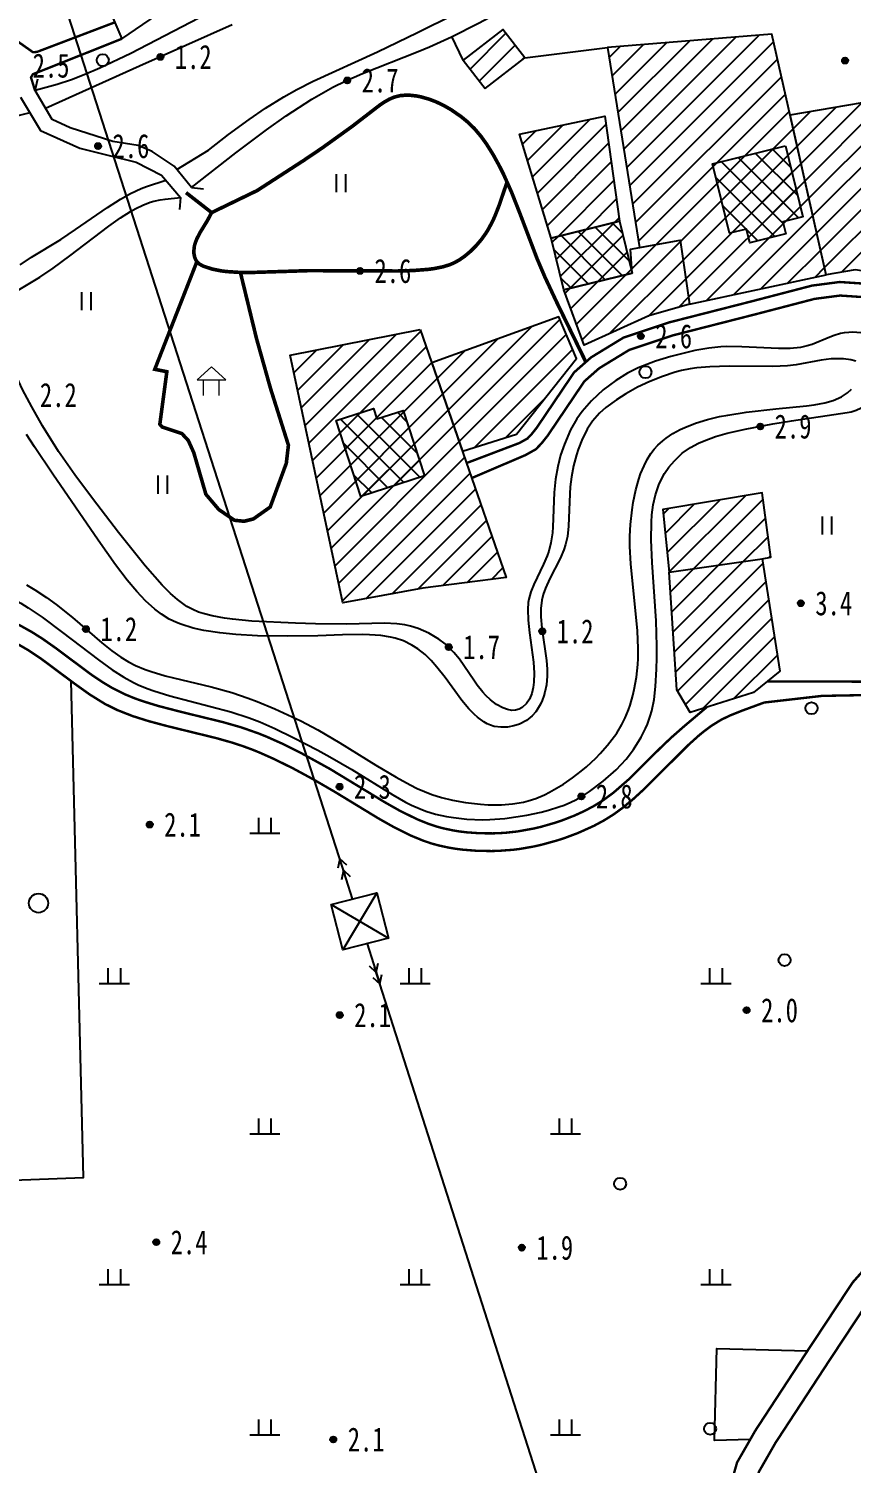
# Model space of a CAD drawing. Header units: metres. Extents: x 494039 to 619385, y 3351420 to 3402703.
# Drawn here: x 584770.3 to 584907.1, y 3395244.8 to 3395483.2 of the extents above; entities that cross this region are included whole.
import ezdxf
from ezdxf.enums import TextEntityAlignment as Align

# ---------------------------------------------------------------- set-up
doc = ezdxf.new("R2010")
doc.units = ezdxf.units.M
for name, pattern in [('2450', [0]), ('4410a', [0]), ('4430', [0]), ('8521', [0]), ('9610', [0])]:
    doc.linetypes.add(name, pattern=pattern)
for name, color, linetype in [('210100', 130, 'Continuous'), ('310300', 8, 'Continuous'), ('310500', 8, 'Continuous'), ('350205', 8, 'Continuous'), ('380202', 8, '2450'), ('420500', 8, 'Continuous'), ('430300', 8, 'Continuous'), ('440100', 8, 'Continuous'), ('440300', 8, '4430'), ('510301', 8, 'Continuous'), ('510303', 8, 'Continuous'), ('541000', 8, 'Continuous'), ('720100', 8, 'Continuous'), ('760201', 8, '8521'), ('810100', 8, '9610'), ('810302', 8, 'Continuous'), ('810501', 8, 'Continuous'), ('810600', 8, 'Continuous')]:
    doc.layers.add(name, color=color, linetype=linetype)
pattern_1 = [(45, (0, 0), (-1.767766953, 1.767766953), []), (135, (0, 0), (-1.767766953, -1.767766953), [])]
pattern_2 = [(45, (0, 0), (-1.767766953, 1.767766953), [])]

# ---------------------------------------------------------------- blocks, each defined once
blk = doc.blocks.new('gc100')
at = {"color": 0, "linetype": 'Continuous', "lineweight": 13, "flags": 128}
blk.add_lwpolyline([(-1.2, 1.3), (1.2, 1.3), (0, 2.4)], close=True, dxfattribs=at)
for points in [[(-0.65, 0), (-0.65, 1.3)], [(0.65, 0), (0.65, 1.3)]]:
    blk.add_lwpolyline(points, dxfattribs=at)
blk = doc.blocks.new('gc170')
at = {"linetype": 'Continuous'}
blk.add_circle((0, 0), 0.5, dxfattribs=at)
blk = doc.blocks.new('p_point')
for radius in [0.25, 0.2, 0.15, 0.1, 0.05]:
    blk.add_circle((0, 0), radius)
blk.add_point((0, 0))
blk = doc.blocks.new('ve')
at = {"color": 0, "linetype": 'Continuous'}
for p, q in [((-0.4, 1.5), (-0.4, 0)), ((0.4, 0), (0.4, 1.5))]:
    blk.add_line(p, q, dxfattribs=at)
blk = doc.blocks.new('v1')
blk.add_circle((0, 0), 0.8)
blk = doc.blocks.new('vm')
at = {"linetype": 'Continuous'}
for p, q in [((-0.5, 0), (-0.5, 1.3)), ((0.5, 1.3), (0.5, 0)), ((1.25, 0), (-1.25, 0))]:
    blk.add_line(p, q, dxfattribs=at)
blk = doc.blocks.new('gc013a')
at = {"linetype": 'Continuous'}
blk.add_line((0.5, 0), (4, 0), dxfattribs=at)
at = {"linetype": 'Continuous', "flags": 128}
for points in [[(2.31, -0.4), (3, 0), (2.31, 0.4)], [(3.31, -0.4), (4, 0), (3.31, 0.4)]]:
    blk.add_lwpolyline(points, dxfattribs=at)
blk = doc.blocks.new('1-3&1-4')
at = {"layer": '310300', "linetype": 'Continuous'}
h = blk.add_hatch(dxfattribs=at)
h.set_pattern_fill('ANSI31', color=8, scale=20, style=0)
h.set_pattern_definition(pattern_2)
h.paths.add_polyline_path([(584846.1974, 3395473.2443), (584852.7676, 3395478.3495), (584849.1326, 3395483.0276), (584842.5624, 3395477.9224)])
h = blk.add_hatch(dxfattribs=at)
h.set_pattern_fill('ANSI31', color=8, scale=20, style=0)
h.set_pattern_definition(pattern_2)
h.paths.add_polyline_path([(584871.8404, 3395446.8238), (584878.5932, 3395448.033), (584880.1845, 3395437.3771), (584902.8868, 3395442.2922), (584893.8528, 3395482.2558), (584866.5505, 3395480.0595)])
h = blk.add_hatch(dxfattribs=at)
h.set_pattern_fill('ANSI31', color=8, scale=20, style=0)
h.set_pattern_definition(pattern_2)
h.paths.add_polyline_path([(584911.2018, 3395471.3078), (584913.3858, 3395463.0148), (584917.4696, 3395451.1812), (584931.0509, 3395455.8682), (584933.913, 3395439.1002), (584907.6917, 3395443.1201), (584902.8868, 3395442.2922), (584896.8801, 3395468.8638)])
h = blk.add_hatch(dxfattribs=at)
h.set_pattern_fill('ANSI31', color=8, scale=20, style=0)
h.set_pattern_definition(pattern_2)
h.paths.add_polyline_path([(584868.5002, 3395451.1612), (584857.174, 3395448.3855), (584851.8937, 3395465.6419), (584866.0869, 3395468.6467)])
h = blk.add_hatch(dxfattribs=at)
h.set_pattern_fill('ANSI31', color=8, scale=20, style=0)
h.set_pattern_definition(pattern_2)
h.paths.add_polyline_path([(584859.2846, 3395439.7733), (584870.6108, 3395442.549), (584870.3421, 3395446.5555), (584878.5932, 3395448.033), (584880.1845, 3395437.3771), (584873.4245, 3395435.4564), (584862.6508, 3395430.5762)])
h = blk.add_hatch(dxfattribs=at)
h.set_pattern_fill('ANSI31', color=8, scale=20, style=0)
h.set_pattern_definition(pattern_2)
h.paths.add_polyline_path([(584837.3263, 3395427.6138), (584842.4191, 3395412.9544), (584851.3919, 3395415.7959), (584861.3652, 3395428.3443), (584858.4345, 3395435.2815)])
h = blk.add_hatch(dxfattribs=at)
h.set_pattern_fill('ANSI31', color=8, scale=20, style=0)
h.set_pattern_definition(pattern_2)
h.paths.add_polyline_path([(584835.3844, 3395433.2036), (584849.7162, 3395391.9497), (584835.8163, 3395390.2152), (584822.5688, 3395387.7301), (584813.7655, 3395428.9109)])
h = blk.add_hatch(dxfattribs=at)
h.set_pattern_fill('ANSI31', color=8, scale=20, style=0)
h.set_pattern_definition(pattern_2)
h.paths.add_polyline_path([(584876.7798, 3395392.8638), (584892.2293, 3395395.0534), (584893.6967, 3395395.373), (584892.2238, 3395406.015), (584875.7132, 3395403.2655)])
h = blk.add_hatch(dxfattribs=at)
h.set_pattern_fill('ANSI31', color=8, scale=20, style=0)
h.set_pattern_definition(pattern_2)
h.paths.add_polyline_path([(584892.2293, 3395395.0534), (584895.1845, 3395376.4116), (584890.8126, 3395372.8778), (584880.2511, 3395369.5335), (584878.0826, 3395373.2814), (584876.7798, 3395392.8638)])
at = {"layer": '310500', "linetype": 'Continuous'}
h = blk.add_hatch(dxfattribs=at)
h.set_pattern_fill('ANSI37', color=8, scale=20, style=0)
h.set_pattern_definition(pattern_1)
h.paths.add_polyline_path([(584896.0918, 3395463.7254), (584899.0072, 3395451.9242), (584895.6497, 3395451.0948), (584896.1493, 3395449.0725), (584890.1669, 3395447.5946), (584889.6081, 3395449.8564), (584886.8325, 3395449.1707), (584883.9763, 3395460.7324)])
h = blk.add_hatch(dxfattribs=at)
h.set_pattern_fill('ANSI37', color=8, scale=20, style=0)
h.set_pattern_definition(pattern_1)
h.paths.add_polyline_path([(584857.174, 3395448.3855), (584868.5002, 3395451.1612), (584870.6108, 3395442.549), (584859.2846, 3395439.7733)])
h = blk.add_hatch(dxfattribs=at)
h.set_pattern_fill('ANSI37', color=8, scale=20, style=0)
h.set_pattern_definition(pattern_1)
h.paths.add_polyline_path([(584836.1074, 3395408.8677), (584825.531, 3395405.4401), (584821.4384, 3395418.0683), (584827.6352, 3395420.0765), (584828.2076, 3395418.3102), (584832.5873, 3395419.7296)])
at = {"layer": '210100', "color": 141, "linetype": 'Continuous', "elevation": 1.3038, "flags": 128}
for points in [[(584804.1619, 3395483.7991), (584788.7652, 3395476.9437), (584773.1556, 3395469.9068)], [(584794.9483, 3395459.795), (584800.2174, 3395462.9919), (584803.5676, 3395465.5782), (584806.9546, 3395468.1021), (584809.6727, 3395469.9891), (584812.7156, 3395471.8689), (584814.892, 3395473.07), (584817.6195, 3395474.4243), (584828.3073, 3395479.3128), (584834.9631, 3395482.5203), (584841.0897, 3395485.5932)], [(584770.5423, 3395469.1868), (584764.7257, 3395467.7375)]]:
    blk.add_lwpolyline(points, dxfattribs=at)
at = {"layer": '210100', "color": 141, "linetype": 'Continuous', "flags": 128}
for points in [[(584769.988, 3395390.7555), (584771.3336, 3395389.9366), (584773.3132, 3395388.647), (584774.9167, 3395387.5048), (584777.6209, 3395385.3224), (584782.4964, 3395381.0985), (584784.1585, 3395379.7806), (584785.6295, 3395378.7422), (584786.9032, 3395377.9692), (584788.0933, 3395377.3674), (584789.6953, 3395376.7035), (584790.6825, 3395376.3541), (584793.0405, 3395375.6409), (584794.4126, 3395375.2785), (584800.6703, 3395373.7769), (584804.1132, 3395372.8394), (584806.8268, 3395371.9215), (584808.3114, 3395371.3571), (584811.2425, 3395370.1406), (584815.5572, 3395368.1355), (584818.3724, 3395366.6721), (584822.0627, 3395364.5167), (584828.0391, 3395360.7856), (584831.4319, 3395358.7573), (584833.7407, 3395357.5055), (584834.918, 3395356.9282), (584837.3395, 3395355.9157), (584838.9412, 3395355.4024), (584840.7646, 3395354.9535), (584842.9357, 3395354.5653), (584845.4463, 3395354.2856), (584846.7041, 3395354.2123), (584848.895, 3395354.2034), (584850.749, 3395354.3382), (584852.5646, 3395354.6388), (584853.3717, 3395354.8422), (584854.635, 3395355.2595), (584856.0718, 3395355.8681), (584856.8762, 3395356.2652), (584859.22, 3395357.631), (584860.7224, 3395358.6624), (584862.17, 3395359.7769), (584863.0298, 3395360.5028), (584864.5741, 3395361.9467), (584865.3084, 3395362.703), (584866.5603, 3395364.1186), (584868.0637, 3395366.115), (584868.9324, 3395367.5223), (584869.4944, 3395368.6235), (584870.0413, 3395369.9548), (584870.3085, 3395370.7365), (584870.7573, 3395372.3353), (584870.9862, 3395373.3528), (584871.3369, 3395375.4148), (584871.5523, 3395377.4935), (584871.6086, 3395378.5322), (584871.6276, 3395380.1949), (584871.502, 3395383.0876), (584870.4154, 3395394.2136), (584870.2609, 3395397.1357), (584870.2547, 3395398.8238), (584870.3503, 3395400.7761), (584870.6226, 3395403.2296), (584870.8189, 3395404.4503), (584871.2616, 3395406.5577), (584871.7521, 3395408.315), (584872.0415, 3395409.1692), (584872.6004, 3395410.5452), (584873.1277, 3395411.5924), (584873.7397, 3395412.5797), (584874.2638, 3395413.273), (584874.9127, 3395413.9801), (584875.7193, 3395414.7017), (584876.2604, 3395415.1196), (584877.4105, 3395415.8842), (584878.6279, 3395416.5575), (584879.3803, 3395416.9182), (584881.1309, 3395417.6185), (584883.1295, 3395418.2287), (584885.1529, 3395418.7028), (584886.5135, 3395418.9634), (584889.6057, 3395419.4375), (584894.508, 3395419.9975), (584899.5962, 3395420.502), (584900.8797, 3395420.6695), (584902.6631, 3395421.0018), (584904.0172, 3395421.3852), (584905.4242, 3395421.9938), (584906.4182, 3395422.649), (584907.1009, 3395423.2769)], [(584907.7891, 3395427.9019), (584906.9771, 3395428.1157), (584905.7811, 3395428.2902), (584904.4338, 3395428.3242), (584903.6822, 3395428.2802), (584902.0258, 3395428.0644), (584897.8774, 3395427.2975), (584896.4742, 3395427.1364), (584893.9877, 3395427.0074), (584886.7746, 3395427.0675), (584883.5193, 3395427.0038), (584881.3587, 3395426.8206), (584880.2835, 3395426.6639), (584878.8493, 3395426.3671), (584877.7782, 3395426.082), (584875.6574, 3395425.3813), (584873.5735, 3395424.5377), (584871.5409, 3395423.574), (584869.58, 3395422.4985), (584868.0217, 3395421.5132), (584866.2773, 3395420.2082), (584865.2158, 3395419.2488), (584864.0409, 3395417.9239), (584863.1666, 3395416.6109), (584862.2482, 3395414.7709), (584861.6667, 3395413.2538), (584861.3805, 3395412.362), (584860.902, 3395410.539), (584860.5474, 3395408.6816), (584860.3444, 3395407.0432), (584860.2615, 3395405.8463), (584860.0733, 3395400.5195), (584859.8663, 3395398.792), (584859.5728, 3395397.477), (584859.2724, 3395396.5648), (584858.6591, 3395395.1359), (584856.9443, 3395391.8041), (584856.2154, 3395390.2189), (584855.8326, 3395389.1468), (584855.5981, 3395388.1959), (584855.4415, 3395386.821), (584855.4466, 3395385.4192), (584855.6231, 3395383.519), (584856.3869, 3395378.1932), (584856.4931, 3395376.7319), (584856.4948, 3395375.5519), (584856.3712, 3395374.1084), (584856.1384, 3395372.8967), (584855.9721, 3395372.3039), (584855.6921, 3395371.5308), (584855.41, 3395370.9178), (584854.9136, 3395370.0692), (584854.6271, 3395369.6692), (584854.035, 3395368.9901), (584853.0643, 3395368.1939), (584851.9134, 3395367.5995), (584850.9788, 3395367.2966), (584849.9105, 3395367.104), (584848.8508, 3395367.0674), (584847.7173, 3395367.2245), (584847.1026, 3395367.4134), (584846.5184, 3395367.6656), (584845.961, 3395367.9738), (584844.9142, 3395368.7329), (584844.4191, 3395369.1724), (584843.4727, 3395370.1464), (584842.3495, 3395371.4981), (584839.5378, 3395375.3281), (584838.1923, 3395377.069), (584837.2426, 3395378.1589), (584836.2298, 3395379.158), (584834.9943, 3395380.1346), (584834.038, 3395380.7354), (584832.6037, 3395381.4249), (584831.2518, 3395381.8677), (584830.4672, 3395382.0519), (584828.8668, 3395382.3046), (584826.9591, 3395382.4494), (584825.8546, 3395382.4789), (584822.5036, 3395382.4246), (584818.3931, 3395382.266), (584813.3588, 3395382.199), (584808.3668, 3395382.2924), (584804.7636, 3395382.4896), (584802.0827, 3395382.7493), (584799.4292, 3395383.1571), (584797.6818, 3395383.5476), (584795.6109, 3395384.1953), (584794.9102, 3395384.4738), (584793.6768, 3395385.0592), (584792.3833, 3395385.8476), (584791.2803, 3395386.6816), (584789.7412, 3395388.0842), (584788.3051, 3395389.6204), (584786.7209, 3395391.5276), (584784.7799, 3395394.0917), (584781.8833, 3395398.1808), (584774.3379, 3395409.1154), (584771.2782, 3395413.6924), (584769.9498, 3395415.7519)], [(584768.8978, 3395443.9147), (584770.8064, 3395445.1772), (584775.7042, 3395448.1615), (584778.117, 3395449.785), (584783.4254, 3395453.4826), (584785.5982, 3395454.8559), (584787.2754, 3395455.7868), (584789.0142, 3395456.5905), (584789.906, 3395456.9308), (584793.1329, 3395458.0033)]]:
    blk.add_lwpolyline(points, dxfattribs=at)
at = {"layer": '310300', "color": 8, "linetype": 'Continuous', "flags": 128}
for points, elevation in [([(584846.1974, 3395473.2443), (584852.7676, 3395478.3495), (584849.1326, 3395483.0276), (584842.5624, 3395477.9224)], 6.6285), ([(584871.8404, 3395446.8238), (584878.5932, 3395448.033), (584880.1845, 3395437.3771), (584902.8868, 3395442.2922), (584893.8528, 3395482.2558), (584866.5505, 3395480.0595)], 5.3155), ([(584911.2018, 3395471.3078), (584913.3858, 3395463.0148), (584917.4696, 3395451.1812), (584931.0509, 3395455.8682), (584933.913, 3395439.1002), (584907.6917, 3395443.1201), (584902.8868, 3395442.2922), (584896.8801, 3395468.8638)], 5.3155), ([(584868.5002, 3395451.1612), (584857.174, 3395448.3855), (584851.8937, 3395465.6419), (584866.0869, 3395468.6467)], 5.3155), ([(584859.2846, 3395439.7733), (584870.6108, 3395442.549), (584870.3421, 3395446.5555), (584878.5932, 3395448.033), (584880.1845, 3395437.3771), (584873.4245, 3395435.4564), (584862.6508, 3395430.5762)], 5.3155), ([(584837.3263, 3395427.6138), (584842.4191, 3395412.9544), (584851.3919, 3395415.7959), (584861.3652, 3395428.3443), (584858.4345, 3395435.2815)], 5.3155), ([(584835.3844, 3395433.2036), (584849.7162, 3395391.9497), (584835.8163, 3395390.2152), (584822.5688, 3395387.7301), (584813.7655, 3395428.9109)], 5.3155), ([(584876.7798, 3395392.8638), (584892.2293, 3395395.0534), (584893.6967, 3395395.373), (584892.2238, 3395406.015), (584875.7132, 3395403.2655)], 5.2336), ([(584892.2293, 3395395.0534), (584895.1845, 3395376.4116), (584890.8126, 3395372.8778), (584880.2511, 3395369.5335), (584878.0826, 3395373.2814), (584876.7798, 3395392.8638)], 5.2336)]:
    blk.add_lwpolyline(points, close=True, dxfattribs=dict(at, elevation=elevation))
at = {"layer": '310500', "color": 8, "linetype": 'Continuous', "flags": 128}
for points, elevation in [([(584896.0918, 3395463.7254), (584899.0072, 3395451.9242), (584895.6497, 3395451.0948), (584896.1493, 3395449.0725), (584890.1669, 3395447.5946), (584889.6081, 3395449.8564), (584886.8325, 3395449.1707), (584883.9763, 3395460.7324)], 11.6411), ([(584836.1074, 3395408.8677), (584825.531, 3395405.4401), (584821.4384, 3395418.0683), (584827.6352, 3395420.0765), (584828.2076, 3395418.3102), (584832.5873, 3395419.7296)], 13.3311)]:
    blk.add_lwpolyline(points, close=True, dxfattribs=dict(at, elevation=elevation))
blk.add_lwpolyline([(584857.174, 3395448.3855), (584868.5002, 3395451.1612), (584870.6108, 3395442.549), (584859.2846, 3395439.7733)], close=True, dxfattribs=at)
at = {"layer": '380202', "color": 8, "linetype": '2450', "elevation": 6.1829, "flags": 128}
blk.add_lwpolyline([(584796.4428, 3395506.7763), (584792.764, 3395513.4097), (584775.6305, 3395505.3004), (584785.8171, 3395481.4925), (584803.4286, 3395493.5513), (584801.0956, 3395496.217)], dxfattribs=at)
at = {"layer": '420500', "color": 8, "linetype": 'Continuous', "const_width": 0.4, "elevation": 3.2243, "flags": 128}
for points in [[(584768.3423, 3395481.1697), (584771.0465, 3395479.2603), (584771.7179, 3395479.3139), (584784.6474, 3395484.2262)], [(584785.8171, 3395481.4925), (584771.0396, 3395475.6062), (584770.7163, 3395475.0689), (584771.384, 3395472.8934)]]:
    blk.add_lwpolyline(points, dxfattribs=at)
at = {"layer": '420500', "color": 8, "linetype": 'Continuous', "const_width": 0.4, "flags": 128}
for points in [[(584843.1046, 3395410.9812), (584851.8843, 3395414.3141), (584853.2287, 3395415.0622), (584853.889, 3395415.746), (584854.7818, 3395416.8738), (584860.9884, 3395426.0576), (584863.8156, 3395428.5532), (584869.2166, 3395431.846), (584876.8332, 3395434.3754), (584890.4648, 3395437.854), (584900.5153, 3395440.4734), (584905.1215, 3395441.0754), (584912.6049, 3395440.5724), (584922.7538, 3395438.8321)], [(584843.9683, 3395408.4949), (584852.8725, 3395412.2976), (584854.6104, 3395413.2647), (584855.5788, 3395414.2676), (584856.5926, 3395415.5481), (584862.6865, 3395424.5653), (584865.1516, 3395426.7412), (584870.1658, 3395429.7983), (584877.4646, 3395432.2221), (584891.0248, 3395435.6825), (584900.9451, 3395438.268), (584905.1923, 3395438.823), (584912.2953, 3395438.3456), (584918.4035, 3395437.0491), (584921.2797, 3395436.3707)], [(584917.8524, 3395377.9141), (584917.1879, 3395376.6936), (584916.6771, 3395376.1477), (584915.5235, 3395375.6211), (584909.8354, 3395374.6543), (584893.067, 3395374.7001)], [(584892.5745, 3395371.1889), (584902.19, 3395372.292), (584913.8018, 3395372.5099), (584916.0518, 3395370.763)], [(584887.017, 3395224.9664), (584886.0711, 3395235.0664), (584886.7952, 3395240.4272), (584888.0705, 3395244.9011), (584891.0909, 3395250.1737), (584899.7836, 3395263.465), (584907.2822, 3395274.8199), (584910.4287, 3395278.3583)], [(584890.6444, 3395225.4083), (584890.0051, 3395234.9341), (584890.6386, 3395239.6242), (584891.7059, 3395243.3685), (584894.4317, 3395248.1268), (584903.0564, 3395261.3142), (584910.3955, 3395272.4274), (584913.3553, 3395275.7559)]]:
    blk.add_lwpolyline(points, dxfattribs=at)
at = {"layer": '430300', "color": 8, "linetype": 'Continuous'}
for p, q in [((584771.384, 3395472.8934), (584771.8788, 3395474.8312)), ((584795.5714, 3395455.1191), (584795.4045, 3395453.1261)), ((584797.417, 3395456.7517), (584799.4062, 3395456.5444))]:
    blk.add_line(p, q, dxfattribs=at)
at = {"layer": '430300', "color": 8, "linetype": 'Continuous', "flags": 128}
for points in [[(584797.417, 3395456.7517), (584794.5226, 3395460.3197), (584790.8603, 3395462.7686), (584788.5261, 3395463.7452), (584784.3131, 3395464.4506), (584777.2029, 3395466.7148), (584774.25, 3395468.0619), (584771.384, 3395472.8934)], [(584768.9807, 3395471.7911), (584772.2981, 3395466.2588), (584778.8082, 3395463.3202), (584783.7193, 3395462.0746), (584788.2236, 3395461.0079), (584792.4155, 3395458.8518), (584795.5714, 3395455.1191)]]:
    blk.add_lwpolyline(points, dxfattribs=at)
at = {"layer": '440100', "color": 8, "linetype": '4410a', "const_width": 0.4, "flags": 128}
blk.add_lwpolyline([(584661.7469, 3395383.5002), (584678.7438, 3395386.1812), (584685.4313, 3395387.3464), (584692.1251, 3395388.4227), (584694.8063, 3395388.8003), (584698.8348, 3395389.2706), (584703.3122, 3395389.6153), (584707.7916, 3395389.7791), (584710.9334, 3395389.82), (584723.5356, 3395389.8296), (584736.361, 3395390.0929), (584741.8469, 3395390.1339), (584744.2784, 3395390.0986), (584747.9131, 3395389.9451), (584750.9257, 3395389.6851), (584753.9169, 3395389.2521), (584755.3911, 3395388.9554), (584757.5879, 3395388.4141), (584760.1268, 3395387.6565), (584761.5642, 3395387.1694), (584764.4036, 3395386.0854), (584765.8021, 3395385.4891), (584768.8819, 3395384.0074), (584770.8695, 3395382.8988), (584772.6329, 3395381.7839), (584774.808, 3395380.2531), (584780.6587, 3395375.8881), (584782.5601, 3395374.5998), (584784.2363, 3395373.5932), (584786.314, 3395372.5572), (584787.9816, 3395371.8765), (584789.2594, 3395371.4211), (584791.8682, 3395370.6176), (584795.8672, 3395369.5818), (584802.5891, 3395367.9409), (584805.679, 3395367.0563), (584808.6065, 3395366.0275), (584809.8891, 3395365.5084), (584812.4171, 3395364.3821), (584815.5219, 3395362.8432), (584820.3982, 3395360.1568), (584829.5265, 3395354.612), (584832.0028, 3395353.2145), (584834.8474, 3395351.8103), (584836.7949, 3395351.0202), (584838.1236, 3395350.5798), (584839.1533, 3395350.2985), (584840.9893, 3395349.9121), (584842.0542, 3395349.7464), (584843.1281, 3395349.6177), (584845.2955, 3395349.4645), (584847.4784, 3395349.4437), (584848.5716, 3395349.4822), (584849.664, 3395349.5537), (584851.5689, 3395349.7616), (584854.3036, 3395350.2539), (584855.5048, 3395350.5393), (584857.8739, 3395351.2229), (584859.0382, 3395351.6192), (584861.0359, 3395352.4002), (584862.6989, 3395353.1617), (584864.306, 3395354.0151), (584865.8444, 3395354.9709), (584867.5307, 3395356.2136), (584870.0237, 3395358.3862), (584875.1942, 3395363.5144), (584877.0634, 3395365.3013), (584879.229, 3395367.2087), (584883.0219, 3395370.4109)], dxfattribs=at)
at = {"layer": '440100', "color": 8, "linetype": 'Continuous', "const_width": 0.4, "flags": 128}
blk.add_lwpolyline([(584767.9705, 3395381.2091), (584770.1701, 3395379.9482), (584772.3984, 3395378.4686), (584778.0317, 3395374.2688), (584780.4631, 3395372.5352), (584782.9759, 3395370.976), (584785.0706, 3395369.9319), (584787.612, 3395368.9365), (584790.2351, 3395368.1068), (584793.3615, 3395367.2703), (584801.4964, 3395365.2792), (584804.1715, 3395364.5203), (584805.9263, 3395363.9467), (584807.5226, 3395363.3544), (584808.7829, 3395362.8415), (584811.2674, 3395361.7305), (584814.32, 3395360.2158), (584817.6276, 3395358.4272), (584821.1899, 3395356.3588), (584828.4506, 3395351.9378), (584831.0085, 3395350.4943), (584833.9449, 3395349.0378), (584835.9544, 3395348.2143), (584837.3251, 3395347.7536), (584838.4474, 3395347.4435), (584840.1614, 3395347.0722), (584841.3207, 3395346.8812), (584842.4904, 3395346.7315), (584844.853, 3395346.5467), (584847.2335, 3395346.5061), (584848.426, 3395346.539), (584850.8066, 3395346.7148), (584851.9911, 3395346.8611), (584854.282, 3395347.2626), (584855.5785, 3395347.5548), (584858.1387, 3395348.2611), (584859.3994, 3395348.6715), (584861.5671, 3395349.479), (584864.2633, 3395350.69), (584865.9871, 3395351.6164), (584867.6221, 3395352.6439), (584869.1132, 3395353.736), (584870.777, 3395355.116), (584872.6077, 3395356.7946), (584880.0507, 3395364.2079), (584881.7005, 3395365.6931), (584882.4865, 3395366.3408), (584883.841, 3395367.3466), (584885.4112, 3395368.3153), (584886.9279, 3395369.052), (584888.9379, 3395369.8491), (584892.5745, 3395371.1889)], dxfattribs=at)
at = {"layer": '440300', "color": 8, "linetype": '4430', "const_width": 0.6, "flags": 128}
for points in [[(584796.4846, 3395455.927), (584800.7399, 3395452.6046), (584808.3096, 3395456.2733), (584815.9999, 3395461.2489), (584819.0937, 3395463.3374), (584824.0881, 3395466.9293), (584828.7519, 3395470.5219), (584829.3206, 3395470.9056), (584830.2955, 3395471.4616), (584831.1068, 3395471.8034), (584832.0693, 3395472.0447), (584833.0789, 3395472.1292), (584833.6517, 3395472.1174), (584834.8099, 3395471.9865), (584835.5058, 3395471.8484), (584836.8784, 3395471.4605), (584838.0449, 3395471.0146), (584839.3233, 3395470.4051), (584840.5428, 3395469.7064), (584842.2621, 3395468.5133), (584843.3288, 3395467.6273), (584844.4394, 3395466.5418), (584845.5014, 3395465.2856), (584846.465, 3395463.9434), (584847.5637, 3395462.1796), (584848.6659, 3395460.1638), (584849.2263, 3395459.0412), (584850.5579, 3395456.0677), (584851.9794, 3395452.4593), (584854.8283, 3395444.9501), (584856.1318, 3395441.895), (584858.0942, 3395437.7047), (584862.9358, 3395427.7766)], [(584798.2897, 3395444.4523), (584791.2877, 3395426.5661), (584793.2965, 3395426.1657), (584792.1307, 3395417.4308), (584792.5164, 3395416.9795), (584795.7999, 3395415.8835), (584796.8607, 3395414.7339), (584797.7695, 3395412.7248), (584799.781, 3395405.8023), (584801.9314, 3395403.2606), (584804.5251, 3395401.4793), (584806.1328, 3395401.312), (584807.6799, 3395401.6988), (584810.4756, 3395403.6758), (584813.1518, 3395410.9525), (584813.5013, 3395413.9611), (584810.5345, 3395423.3527), (584808.2096, 3395431.6271), (584805.5215, 3395442.665)]]:
    blk.add_lwpolyline(points, dxfattribs=at)
at = {"layer": '440300', "color": 8, "linetype": '4430', "const_width": 0.6, "elevation": 3.0453, "flags": 128}
blk.add_lwpolyline([(584849.845, 3395457.717), (584848.5436, 3395453.8632), (584847.7999, 3395451.9796), (584847.4202, 3395451.1429), (584846.7313, 3395449.8421), (584846.2574, 3395449.0902), (584845.5658, 3395448.1209), (584844.6896, 3395447.0935), (584843.7301, 3395446.1423), (584842.8171, 3395445.3757), (584841.8505, 3395444.7046), (584840.9586, 3395444.2192), (584840.2727, 3395443.9344), (584839.2053, 3395443.6066), (584837.7299, 3395443.3078), (584836.7867, 3395443.1795), (584834.2923, 3395442.9834), (584831.5881, 3395442.904), (584816.9386, 3395442.9624), (584807.1942, 3395442.6511), (584805.407, 3395442.6683), (584803.2365, 3395442.8092), (584802.3256, 3395442.9257), (584800.8497, 3395443.2198), (584799.3425, 3395443.7151), (584798.7608, 3395444.027), (584798.3815, 3395444.3459), (584798.142, 3395444.6687), (584797.928, 3395445.1601), (584797.7994, 3395445.7991), (584797.7799, 3395446.1834), (584797.8709, 3395447.0336), (584797.9754, 3395447.4448), (584798.2757, 3395448.2457), (584798.8102, 3395449.282), (584800.052, 3395451.3139), (584800.7399, 3395452.6046)], dxfattribs=at)
at = {"layer": '510303', "color": 8, "linetype": 'Continuous'}
for p, q in [((584828.217, 3395339.5735), (584822.5289, 3395330.0732)), ((584820.6005, 3395337.6299), (584830.1454, 3395332.0168))]:
    blk.add_line(p, q, dxfattribs=at)
at = {"layer": '510303', "color": 8, "linetype": 'Continuous', "elevation": 3.254, "flags": 128}
blk.add_lwpolyline([(584820.6005, 3395337.6299), (584828.217, 3395339.5735), (584830.1454, 3395332.0168), (584822.5289, 3395330.0732)], close=True, dxfattribs=at)
at = {"layer": '541000', "color": 8, "linetype": 'Continuous'}
for p, q in [((584822.9217, 3395342.4385), (584756.8015, 3395547.8502)), ((584911.4104, 3395066.1408), (584827.8127, 3395327.2044))]:
    blk.add_line(p, q, dxfattribs=at)
at = {"layer": '760201', "color": 8, "linetype": '8521', "flags": 128}
for points in [[(584852.8837, 3395527.7301), (584853.3396, 3395523.7751), (584853.5379, 3395521.4711), (584853.5942, 3395520.0571), (584853.5626, 3395519.5951), (584853.4307, 3395518.9012), (584853.158, 3395518.189), (584852.7287, 3395517.435), (584852.21, 3395516.714), (584851.462, 3395515.8366), (584850.0114, 3395514.4583), (584849.3451, 3395513.9172), (584847.9508, 3395512.9039), (584845.9976, 3395511.6587), (584840.1581, 3395508.3396), (584836.6637, 3395506.2544), (584822.541, 3395497.3276), (584818.6076, 3395494.9561), (584815.8318, 3395493.3982), (584812.7733, 3395491.8209), (584810.5214, 3395490.7192), (584801.5124, 3395486.3965), (584787.3006, 3395479.074), (584782.1717, 3395476.6083), (584779.5644, 3395475.4878), (584777.4445, 3395474.6803), (584775.0821, 3395473.9229), (584771.384, 3395472.8934)], [(584658.7937, 3395385.9027), (584662.9267, 3395386.0161), (584665.1711, 3395386.2161), (584666.9675, 3395386.4851), (584669.2472, 3395386.9718), (584670.7573, 3395387.3577), (584681.2677, 3395390.4635), (584683.9131, 3395391.1518), (584686.0859, 3395391.6146), (584690.1498, 3395392.2973), (584704.6949, 3395394.291), (584707.2332, 3395394.7113), (584715.55, 3395396.2969), (584718.2336, 3395396.6803), (584720.7069, 3395396.8533), (584722.9677, 3395396.8096), (584725.8805, 3395396.5683), (584733.021, 3395395.691), (584736.279, 3395395.3769), (584738.2739, 3395395.2781), (584746.6122, 3395395.1353), (584749.0866, 3395394.9549), (584750.8367, 3395394.7052), (584752.766, 3395394.2808), (584755.0571, 3395393.6257), (584756.5733, 3395393.1275), (584759.5832, 3395392.03), (584762.561, 3395390.829), (584765.4919, 3395389.5249), (584767.6397, 3395388.4557), (584769.0343, 3395387.6798), (584770.2313, 3395386.9434), (584772.5573, 3395385.3588), (584775.9523, 3395382.8292), (584781.9317, 3395378.2648), (584784.2149, 3395376.6428), (584786.1659, 3395375.3909), (584787.7785, 3395374.4956), (584788.5488, 3395374.125), (584790.0076, 3395373.5176), (584791.1267, 3395373.1131), (584793.7942, 3395372.2838), (584803.9202, 3395369.619), (584806.9811, 3395368.6572), (584808.7781, 3395367.9705), (584811.2197, 3395366.899), (584814.3066, 3395365.3969), (584818.3693, 3395363.2697), (584820.3834, 3395362.1669), (584824.0389, 3395360.0653), (584830.8619, 3395355.8459), (584832.9851, 3395354.6481), (584833.9457, 3395354.1581), (584835.4157, 3395353.4947), (584836.3435, 3395353.142), (584837.9565, 3395352.6542), (584839.7961, 3395352.2455), (584840.9164, 3395352.0571), (584843.1802, 3395351.7971), (584845.7673, 3395351.7012), (584846.999, 3395351.7378), (584849.4577, 3395351.9388), (584853.1191, 3395352.4825), (584855.5255, 3395352.9908), (584856.7117, 3395353.2952), (584858.4599, 3395353.831), (584859.3159, 3395354.1429), (584860.4326, 3395354.6161), (584861.2793, 3395355.0365), (584862.7168, 3395355.8678), (584863.5158, 3395356.3879), (584865.8215, 3395358.1032), (584867.9769, 3395360.0172), (584869.6169, 3395361.7696), (584870.8397, 3395363.3703), (584872.1156, 3395365.4231), (584872.8413, 3395366.8519), (584873.1608, 3395367.582), (584873.6492, 3395368.9212), (584873.9037, 3395369.826), (584874.2738, 3395371.6692), (584874.5365, 3395373.86), (584874.7012, 3395376.7164), (584874.7396, 3395378.6356), (584874.737, 3395380.5614), (584874.6173, 3395384.7425), (584873.9789, 3395394.459), (584873.8124, 3395398.2346), (584873.8332, 3395401.1465), (584873.9114, 3395402.3835), (584874.1114, 3395404.0179), (584874.4897, 3395405.7303), (584875.1372, 3395407.5239), (584876.0199, 3395409.2333), (584876.7373, 3395410.301), (584877.6421, 3395411.3781), (584878.9651, 3395412.6119), (584880.3506, 3395413.5909), (584881.6844, 3395414.3022), (584882.6038, 3395414.7035), (584884.4964, 3395415.3779), (584886.4409, 3395415.9305), (584889.4214, 3395416.6181), (584893.9871, 3395417.4802), (584897.0884, 3395417.9999), (584906.3804, 3395419.3914), (584907.0259, 3395419.5172), (584907.8832, 3395419.7673), (584908.6833, 3395420.1865), (584909.032, 3395420.5006), (584909.2396, 3395420.779), (584909.4706, 3395421.2786), (584909.5712, 3395421.6255), (584909.7086, 3395422.47), (584909.9006, 3395424.7368), (584910.0983, 3395425.4826), (584910.3067, 3395425.9401), (584910.55, 3395426.2594), (584910.8645, 3395426.4567), (584912.3187, 3395426.7009), (584912.5798, 3395426.8392), (584912.7388, 3395427.0413), (584912.8452, 3395427.4059), (584912.8582, 3395427.7482), (584912.598, 3395429.0269), (584912.577, 3395429.4901), (584912.7467, 3395429.9297), (584913.1141, 3395430.3794), (584913.8217, 3395431.0795), (584914.2211, 3395431.583), (584914.4806, 3395432.0887), (584914.6149, 3395432.6224), (584914.5988, 3395433.1673), (584914.3867, 3395433.7409), (584914.2458, 3395433.9552), (584913.9435, 3395434.267), (584913.6466, 3395434.4357), (584913.4422, 3395434.4796), (584913.2613, 3395434.4691), (584912.8746, 3395434.3261), (584911.0959, 3395433.0892), (584910.7858, 3395432.9181), (584910.1883, 3395432.688), (584909.3426, 3395432.5911), (584907.2286, 3395432.7126), (584906.6162, 3395432.701), (584905.8932, 3395432.6284), (584905.2848, 3395432.5087), (584904.2085, 3395432.185), (584903.5004, 3395431.9156), (584900.5656, 3395430.7117), (584899.6984, 3395430.4446), (584898.5981, 3395430.2136), (584896.9189, 3395430.0347), (584894.9294, 3395430.0003), (584888.8736, 3395430.31), (584886.2779, 3395430.3425), (584885.3666, 3395430.2991), (584883.3531, 3395430.0832), (584881.0223, 3395429.6747), (584879.699, 3395429.3847), (584877.0742, 3395428.7052), (584874.4889, 3395427.8996), (584871.657, 3395426.8103), (584869.8421, 3395425.9296), (584867.8912, 3395424.7247), (584865.809, 3395423.1292), (584863.8823, 3395421.3483), (584862.2968, 3395419.5602), (584861.4161, 3395418.3358), (584860.3724, 3395416.4869), (584859.3601, 3395414.1309), (584858.7448, 3395412.2993), (584858.2522, 3395410.4298), (584857.8686, 3395408.2867), (584857.6761, 3395406.0674), (584857.4525, 3395400.3874), (584857.367, 3395399.4134), (584857.1189, 3395397.7313), (584856.7625, 3395396.3214), (584856.4858, 3395395.5413), (584855.8828, 3395394.1608), (584854.2689, 3395390.8283), (584853.7905, 3395389.601), (584853.4661, 3395388.3801), (584853.375, 3395387.8063), (584853.2873, 3395386.642), (584853.3342, 3395384.8639), (584853.5582, 3395382.758), (584854.2164, 3395377.9012), (584854.335, 3395376.0902), (584854.2977, 3395374.5963), (584854.1845, 3395373.6687), (584853.9571, 3395372.6942), (584853.5429, 3395371.7216), (584853.0757, 3395371.0436), (584852.3638, 3395370.3723), (584851.8663, 3395370.0826), (584851.2421, 3395369.9012), (584850.6137, 3395369.8872), (584849.8994, 3395370.0221), (584849.1173, 3395370.313), (584848.1044, 3395370.8748), (584847.0721, 3395371.6571), (584846.3392, 3395372.3542), (584845.8317, 3395372.9093), (584844.8972, 3395374.0798), (584844.3156, 3395374.8905), (584841.9223, 3395378.3715), (584840.9996, 3395379.5241), (584840.1494, 3395380.412), (584839.5503, 3395380.9377), (584838.5166, 3395381.7041), (584836.8343, 3395382.6901), (584835.0434, 3395383.4736), (584833.8097, 3395383.8674), (584832.8755, 3395384.082), (584831.4965, 3395384.2698), (584829.4847, 3395384.352), (584823.1585, 3395384.1885), (584818.0254, 3395384.2486), (584814.7003, 3395384.3535), (584807.4396, 3395384.7239), (584804.2209, 3395385.0188), (584802.8961, 3395385.1941), (584800.8173, 3395385.5757), (584799.3083, 3395385.9765), (584798.5761, 3395386.2265), (584797.6296, 3395386.6244), (584796.6273, 3395387.1703), (584795.0805, 3395388.2887), (584793.9167, 3395389.3195), (584792.533, 3395390.7082), (584789.7077, 3395393.8976), (584785.2407, 3395399.449), (584780.9142, 3395405.0818), (584777.9883, 3395409.0256), (584775.2933, 3395412.9011), (584772.6328, 3395417.1964), (584770.8453, 3395420.3381), (584769.3303, 3395423.2257), (584768.6987, 3395424.5356), (584767.8228, 3395426.546), (584767.0187, 3395428.8078), (584766.5594, 3395430.5618), (584766.3839, 3395431.453), (584766.1938, 3395432.8831), (584766.1478, 3395433.5952), (584766.1401, 3395434.3019), (584766.2348, 3395435.5182), (584766.4479, 3395436.5304), (584766.6715, 3395437.1841), (584766.9438, 3395437.767), (584767.3891, 3395438.48), (584767.9303, 3395439.1216), (584768.6058, 3395439.6985), (584772.1964, 3395441.8761), (584774.4209, 3395443.3822), (584777.1838, 3395445.4026), (584783.6596, 3395450.3766), (584785.5846, 3395451.7379), (584787.2713, 3395452.8059), (584788.133, 3395453.2895), (584789.3073, 3395453.8634), (584790.5188, 3395454.3331), (584791.1419, 3395454.5189), (584792.182, 3395454.7391), (584793.0011, 3395454.8529), (584795.5714, 3395455.1191)]]:
    blk.add_lwpolyline(points, dxfattribs=at)
at = {"layer": '760201', "color": 8, "linetype": '8521', "elevation": 2.908, "flags": 128}
blk.add_lwpolyline([(584797.417, 3395456.7517), (584804.7699, 3395462.5287), (584809.8434, 3395466.3369), (584813.1498, 3395468.6788), (584817.3817, 3395471.4434), (584819.6987, 3395472.8056), (584820.878, 3395473.4457), (584823.0207, 3395474.5018), (584825.8169, 3395475.7129), (584835.0812, 3395479.3611), (584836.9307, 3395480.1579), (584840.59, 3395481.8407), (584845.104, 3395484.071), (584850.8729, 3395487.153), (584852.619, 3395488.1494), (584855.6277, 3395489.9671), (584857.279, 3395491.0383), (584859.5587, 3395492.6218), (584861.0503, 3395493.719), (584863.9709, 3395496.0003), (584866.4553, 3395498.089), (584868.5225, 3395499.955), (584870.5169, 3395501.9061), (584872.107, 3395503.6142), (584873.3188, 3395505.0485), (584874.8234, 3395507.0734), (584876.224, 3395509.3331), (584877.0266, 3395510.9002), (584877.6945, 3395512.5035), (584878.2451, 3395514.3398), (584878.468, 3395515.578), (584878.4929, 3395516.0017)], dxfattribs=at)
at = {"layer": '810100', "color": 8, "linetype": '9610', "elevation": 3.6542, "flags": 128}
for points in [[(584842.5624, 3395477.9224), (584840.6725, 3395481.8822)], [(584852.7676, 3395478.3495), (584866.5505, 3395480.0595)]]:
    blk.add_lwpolyline(points, dxfattribs=at)
at = {"layer": '810100', "color": 8, "linetype": '9610', "flags": 128}
for points in [[(584767.912, 3395202.2918), (584763.314, 3395291.6628), (584779.434, 3395292.241), (584777.3909, 3395374.8042)], [(584890.2469, 3395248.7004), (584884.304, 3395248.557), (584884.6992, 3395263.8262), (584899.7836, 3395263.465)]]:
    blk.add_lwpolyline(points, dxfattribs=at)
at = {"layer": '350205', "color": 8, "linetype": 'Continuous', "xscale": 2, "yscale": 2}
blk.add_blockref('gc100', (584800.7086, 3395422.1989, 6.6285), dxfattribs=at)
at = {"layer": '510301', "color": 8, "linetype": 'Continuous', "xscale": 2, "yscale": 2}
for p in [(584782.6412, 3395477.9471, 3.3654), (584872.8402, 3395426.087, 2.4743), (584900.4327, 3395370.2373, 3.215), (584895.9657, 3395328.3914, 2.787), (584868.6247, 3395291.2253, 2.8056), (584883.5802, 3395250.5035, 2.9329)]:
    blk.add_blockref('gc170', p, dxfattribs=at)
at = {"layer": '541000', "color": 8, "linetype": 'Continuous', "xscale": 2, "yscale": 2}
for p, rotation in [((584824.4823, 3395337.5904), 107.8429218982029), ((584826.2594, 3395332.0553), 287.7560798425292)]:
    blk.add_blockref('gc013a', p, dxfattribs=dict(at, rotation=rotation))
at = {"layer": '720100', "color": 8, "linetype": 'Continuous', "xscale": 2, "yscale": 2, "zscale": 2}
for p in [(584792.2201, 3395478.4807, 1.2), (584906.0187, 3395477.8725, 3.8109), (584823.2723, 3395474.5796, 2.6634), (584781.8648, 3395463.6686, 2.6286), (584825.4038, 3395442.9176, 2.6188), (584872.0724, 3395432.0629, 2.63), (584891.9157, 3395417.0657, 2.8794), (584898.6698, 3395387.6882, 3.3505), (584779.8534, 3395383.3965, 1.2), (584855.688, 3395383.0297, 1.2), (584840.1494, 3395380.412, 1.7193), (584821.9993, 3395357.1912, 2.2517), (584862.1934, 3395355.5874, 2.79), (584790.4506, 3395350.9052, 2.1281), (584822.0302, 3395319.2545, 2.055), (584889.6606, 3395320.0585, 1.9947), (584791.5338, 3395281.5052, 2.3794), (584852.2983, 3395280.5957, 1.9135), (584820.96, 3395248.7218, 2.0833)]:
    blk.add_blockref('p_point', p, dxfattribs=at)
at = {"layer": '810302', "color": 8, "linetype": 'Continuous', "xscale": 2, "yscale": 2}
for p in [(584809.567, 3395349.444), (584784.567, 3395324.444), (584834.567, 3395324.444), (584884.567, 3395324.444), (584809.567, 3395299.444), (584859.567, 3395299.444), (584784.567, 3395274.444), (584834.567, 3395274.444), (584884.567, 3395274.444), (584809.567, 3395249.444), (584859.567, 3395249.444)]:
    blk.add_blockref('vm', p, dxfattribs=at)
at = {"layer": '810501', "color": 8, "linetype": 'Continuous', "xscale": 2, "yscale": 2}
blk.add_blockref('v1', (584771.9691, 3395337.8539), dxfattribs=at)
at = {"layer": '810600', "color": 8, "linetype": 'Continuous', "xscale": 2, "yscale": 2}
for p in [(584822.2166, 3395456.0018, 3.5681), (584779.9366, 3395436.4072, 3.5681), (584792.6, 3395405.8922, 3.5681), (584903.0014, 3395399.1047, 3.5681)]:
    blk.add_blockref('ve', p, dxfattribs=at)
at = {"layer": '720100', "color": 8, "width": 0.75}
for s, p in [('2.5', (584770.9974, 3395477.0425, 2.4963)), ('1.2', (584794.6201, 3395478.4807, 1.2)), ('2.7', (584825.6723, 3395474.5796, 2.6634)), ('2.6', (584784.2648, 3395463.6686, 2.6286)), ('2.6', (584827.8038, 3395442.9176, 2.6188)), ('2.6', (584874.4724, 3395432.0629, 2.63)), ('2.2', (584772.2, 3395422.3033, 2.1902)), ('2.9', (584894.3157, 3395417.0657, 2.8794)), ('3.4', (584901.0698, 3395387.6882, 3.3505)), ('1.2', (584782.2534, 3395383.3965, 1.2)), ('1.2', (584858.088, 3395383.0297, 1.2)), ('1.7', (584842.5494, 3395380.412, 1.7193)), ('2.3', (584824.3993, 3395357.1912, 2.2517)), ('2.8', (584864.5934, 3395355.5874, 2.79)), ('2.1', (584792.8506, 3395350.9052, 2.1281)), ('2.0', (584892.0606, 3395320.0585, 1.9947)), ('2.1', (584824.4302, 3395319.2545, 2.055)), ('2.4', (584793.9338, 3395281.5052, 2.3794)), ('1.9', (584854.6983, 3395280.5957, 1.9135)), ('2.1', (584823.36, 3395248.7218, 2.0833))]:
    blk.add_text(s, height=4, dxfattribs=at).set_placement(p, align=Align.MIDDLE_LEFT)

msp = doc.modelspace()

# ---------------------------------------------------------------- block references
msp.add_blockref('1-3&1-4', (0, 0))

doc.saveas('drawing.dxf')
